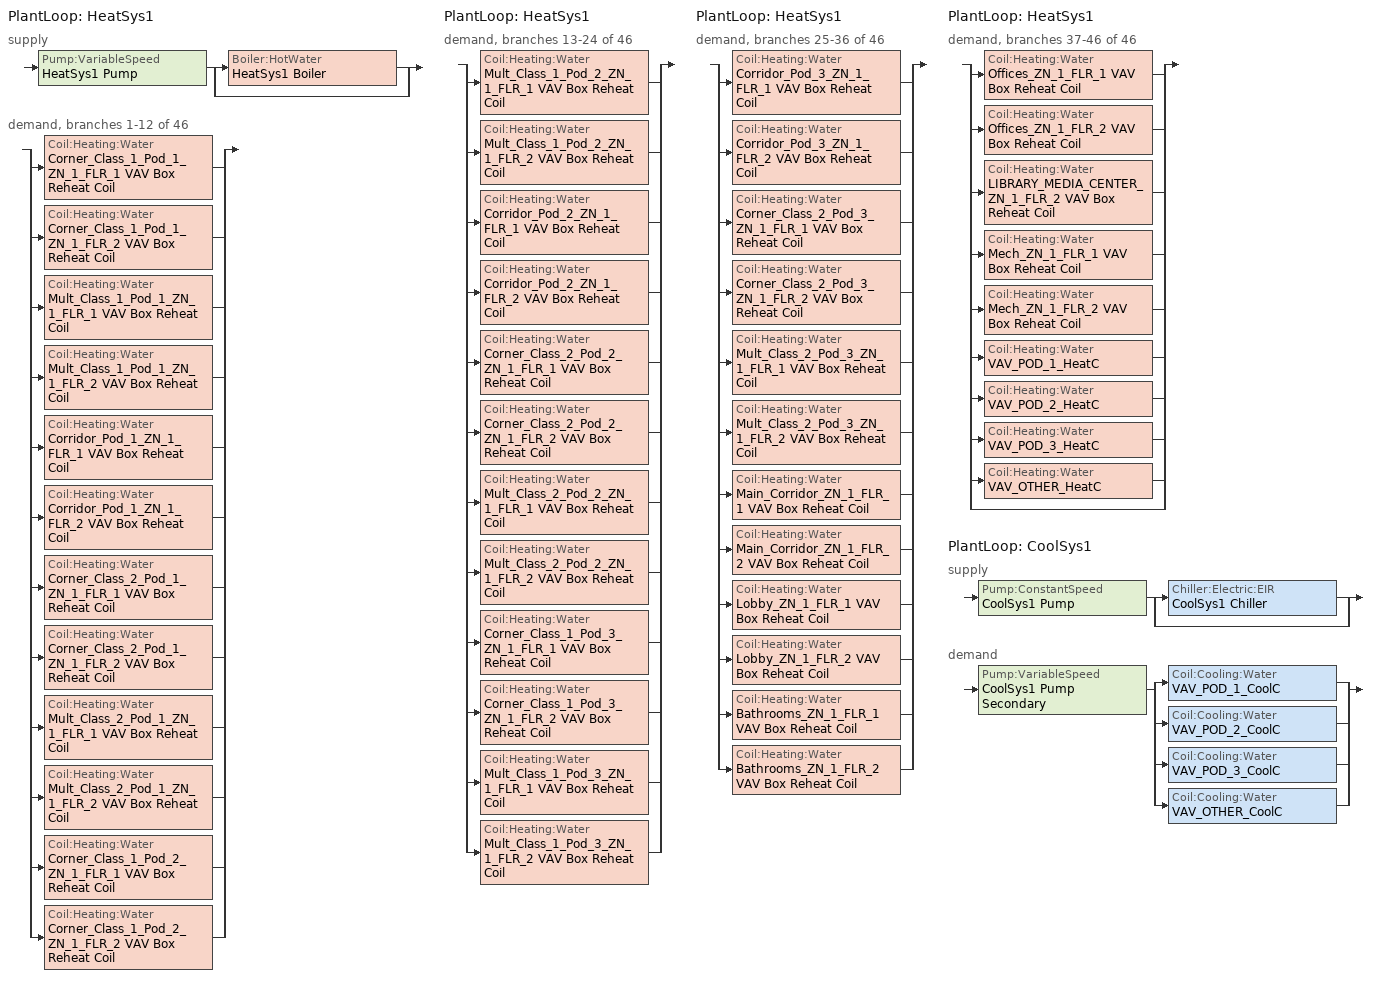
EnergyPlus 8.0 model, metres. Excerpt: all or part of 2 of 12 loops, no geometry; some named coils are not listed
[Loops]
PlantLoop 'HeatSys1'
 supply: Pump:VariableSpeed 'HeatSys1 Pump' > split
  | Boiler:HotWater 'HeatSys1 Boiler'
  | bypass
 demand, branches 1-12 of 46: split
  | Coil:Heating:Water 'Corner_Class_1_Pod_1_ZN_1_FLR_1 VAV Box Reheat Coil'
  | Coil:Heating:Water 'Corner_Class_1_Pod_1_ZN_1_FLR_2 VAV Box Reheat Coil'
  | Coil:Heating:Water 'Mult_Class_1_Pod_1_ZN_1_FLR_1 VAV Box Reheat Coil'
  | Coil:Heating:Water 'Mult_Class_1_Pod_1_ZN_1_FLR_2 VAV Box Reheat Coil'
  | Coil:Heating:Water 'Corridor_Pod_1_ZN_1_FLR_1 VAV Box Reheat Coil'
  | Coil:Heating:Water 'Corridor_Pod_1_ZN_1_FLR_2 VAV Box Reheat Coil'
  | Coil:Heating:Water 'Corner_Class_2_Pod_1_ZN_1_FLR_1 VAV Box Reheat Coil'
  | Coil:Heating:Water 'Corner_Class_2_Pod_1_ZN_1_FLR_2 VAV Box Reheat Coil'
  | Coil:Heating:Water 'Mult_Class_2_Pod_1_ZN_1_FLR_1 VAV Box Reheat Coil'
  | Coil:Heating:Water 'Mult_Class_2_Pod_1_ZN_1_FLR_2 VAV Box Reheat Coil'
  | Coil:Heating:Water 'Corner_Class_1_Pod_2_ZN_1_FLR_1 VAV Box Reheat Coil'
  | Coil:Heating:Water 'Corner_Class_1_Pod_2_ZN_1_FLR_2 VAV Box Reheat Coil'
PlantLoop 'HeatSys1'
 demand, branches 13-24 of 46: split
  | Coil:Heating:Water 'Mult_Class_1_Pod_2_ZN_1_FLR_1 VAV Box Reheat Coil'
  | Coil:Heating:Water 'Mult_Class_1_Pod_2_ZN_1_FLR_2 VAV Box Reheat Coil'
  | Coil:Heating:Water 'Corridor_Pod_2_ZN_1_FLR_1 VAV Box Reheat Coil'
  | Coil:Heating:Water 'Corridor_Pod_2_ZN_1_FLR_2 VAV Box Reheat Coil'
  | Coil:Heating:Water 'Corner_Class_2_Pod_2_ZN_1_FLR_1 VAV Box Reheat Coil'
  | Coil:Heating:Water 'Corner_Class_2_Pod_2_ZN_1_FLR_2 VAV Box Reheat Coil'
  | Coil:Heating:Water 'Mult_Class_2_Pod_2_ZN_1_FLR_1 VAV Box Reheat Coil'
  | Coil:Heating:Water 'Mult_Class_2_Pod_2_ZN_1_FLR_2 VAV Box Reheat Coil'
  | Coil:Heating:Water 'Corner_Class_1_Pod_3_ZN_1_FLR_1 VAV Box Reheat Coil'
  | Coil:Heating:Water 'Corner_Class_1_Pod_3_ZN_1_FLR_2 VAV Box Reheat Coil'
  | Coil:Heating:Water 'Mult_Class_1_Pod_3_ZN_1_FLR_1 VAV Box Reheat Coil'
  | Coil:Heating:Water 'Mult_Class_1_Pod_3_ZN_1_FLR_2 VAV Box Reheat Coil'
PlantLoop 'HeatSys1'
 demand, branches 25-36 of 46: split
  | Coil:Heating:Water 'Corridor_Pod_3_ZN_1_FLR_1 VAV Box Reheat Coil'
  | Coil:Heating:Water 'Corridor_Pod_3_ZN_1_FLR_2 VAV Box Reheat Coil'
  | Coil:Heating:Water 'Corner_Class_2_Pod_3_ZN_1_FLR_1 VAV Box Reheat Coil'
  | Coil:Heating:Water 'Corner_Class_2_Pod_3_ZN_1_FLR_2 VAV Box Reheat Coil'
  | Coil:Heating:Water 'Mult_Class_2_Pod_3_ZN_1_FLR_1 VAV Box Reheat Coil'
  | Coil:Heating:Water 'Mult_Class_2_Pod_3_ZN_1_FLR_2 VAV Box Reheat Coil'
  | Coil:Heating:Water 'Main_Corridor_ZN_1_FLR_1 VAV Box Reheat Coil'
  | Coil:Heating:Water 'Main_Corridor_ZN_1_FLR_2 VAV Box Reheat Coil'
  | Coil:Heating:Water 'Lobby_ZN_1_FLR_1 VAV Box Reheat Coil'
  | Coil:Heating:Water 'Lobby_ZN_1_FLR_2 VAV Box Reheat Coil'
  | Coil:Heating:Water 'Bathrooms_ZN_1_FLR_1 VAV Box Reheat Coil'
  | Coil:Heating:Water 'Bathrooms_ZN_1_FLR_2 VAV Box Reheat Coil'
PlantLoop 'HeatSys1'
 demand, branches 37-46 of 46: split
  | Coil:Heating:Water 'Offices_ZN_1_FLR_1 VAV Box Reheat Coil'
  | Coil:Heating:Water 'Offices_ZN_1_FLR_2 VAV Box Reheat Coil'
  | Coil:Heating:Water 'LIBRARY_MEDIA_CENTER_ZN_1_FLR_2 VAV Box Reheat Coil'
  | Coil:Heating:Water 'Mech_ZN_1_FLR_1 VAV Box Reheat Coil'
  | Coil:Heating:Water 'Mech_ZN_1_FLR_2 VAV Box Reheat Coil'
  | Coil:Heating:Water 'VAV_POD_1_HeatC'
  | Coil:Heating:Water 'VAV_POD_2_HeatC'
  | Coil:Heating:Water 'VAV_POD_3_HeatC'
  | Coil:Heating:Water 'VAV_OTHER_HeatC'
  | bypass
PlantLoop 'CoolSys1'
 supply: Pump:ConstantSpeed 'CoolSys1 Pump' > split
  | Chiller:Electric:EIR 'CoolSys1 Chiller'
  | bypass
 demand: Pump:VariableSpeed 'CoolSys1 Pump Secondary' > split
  | Coil:Cooling:Water 'VAV_POD_1_CoolC'
  | Coil:Cooling:Water 'VAV_POD_2_CoolC'
  | Coil:Cooling:Water 'VAV_POD_3_CoolC'
  | Coil:Cooling:Water 'VAV_OTHER_CoolC'
[Sizing:Plant]
Name | Loop Type | Design Loop Exit Temperature {C} | Loop Design Temperature Difference {deltaC}
HeatSys1 | Heating | 82 | 11
CoolSys1 | Cooling | 6.67 | 8.33
[Coil:Heating:Water] Availability Schedule=ALWAYS_ON; U-Factor Times Area Value {W/K}=AUTOSIZE; Maximum Water Flow Rate {m3/s}=AUTOSIZE; Performance Input Method=UFactorTimesAreaAndDesignWaterFlowRate; Rated Capacity {W}=AUTOSIZE; Rated Inlet Water Temperature {C}=82.2; Rated Inlet Air Temperature {C}=12.8; Rated Outlet Water Temperature {C}=71.1; Rated Outlet Air Temperature {C}=40
Corner_Class_1_Pod_1_ZN_1_FLR_1 VAV Box Reheat Coil; Corner_Class_1_Pod_1_ZN_1_FLR_2 VAV Box Reheat Coil; Mult_Class_1_Pod_1_ZN_1_FLR_1 VAV Box Reheat Coil; Mult_Class_1_Pod_1_ZN_1_FLR_2 VAV Box Reheat Coil; Corridor_Pod_1_ZN_1_FLR_1 VAV Box Reheat Coil; Corridor_Pod_1_ZN_1_FLR_2 VAV Box Reheat Coil; Corner_Class_2_Pod_1_ZN_1_FLR_1 VAV Box Reheat Coil; Corner_Class_2_Pod_1_ZN_1_FLR_2 VAV Box Reheat Coil; Mult_Class_2_Pod_1_ZN_1_FLR_1 VAV Box Reheat Coil; Mult_Class_2_Pod_1_ZN_1_FLR_2 VAV Box Reheat Coil; Corner_Class_1_Pod_2_ZN_1_FLR_1 VAV Box Reheat Coil; Corner_Class_1_Pod_2_ZN_1_FLR_2 VAV Box Reheat Coil; Mult_Class_1_Pod_2_ZN_1_FLR_1 VAV Box Reheat Coil; Mult_Class_1_Pod_2_ZN_1_FLR_2 VAV Box Reheat Coil; Corridor_Pod_2_ZN_1_FLR_1 VAV Box Reheat Coil; Corridor_Pod_2_ZN_1_FLR_2 VAV Box Reheat Coil; Corner_Class_2_Pod_2_ZN_1_FLR_1 VAV Box Reheat Coil; Corner_Class_2_Pod_2_ZN_1_FLR_2 VAV Box Reheat Coil; Mult_Class_2_Pod_2_ZN_1_FLR_1 VAV Box Reheat Coil; Mult_Class_2_Pod_2_ZN_1_FLR_2 VAV Box Reheat Coil; Corner_Class_1_Pod_3_ZN_1_FLR_1 VAV Box Reheat Coil; Corner_Class_1_Pod_3_ZN_1_FLR_2 VAV Box Reheat Coil; Mult_Class_1_Pod_3_ZN_1_FLR_1 VAV Box Reheat Coil; Mult_Class_1_Pod_3_ZN_1_FLR_2 VAV Box Reheat Coil; Corridor_Pod_3_ZN_1_FLR_1 VAV Box Reheat Coil; Corridor_Pod_3_ZN_1_FLR_2 VAV Box Reheat Coil; Corner_Class_2_Pod_3_ZN_1_FLR_1 VAV Box Reheat Coil; Corner_Class_2_Pod_3_ZN_1_FLR_2 VAV Box Reheat Coil; Mult_Class_2_Pod_3_ZN_1_FLR_1 VAV Box Reheat Coil; Mult_Class_2_Pod_3_ZN_1_FLR_2 VAV Box Reheat Coil; Main_Corridor_ZN_1_FLR_1 VAV Box Reheat Coil; Main_Corridor_ZN_1_FLR_2 VAV Box Reheat Coil; Lobby_ZN_1_FLR_1 VAV Box Reheat Coil; Lobby_ZN_1_FLR_2 VAV Box Reheat Coil; Bathrooms_ZN_1_FLR_1 VAV Box Reheat Coil; Bathrooms_ZN_1_FLR_2 VAV Box Reheat Coil; Offices_ZN_1_FLR_1 VAV Box Reheat Coil; Offices_ZN_1_FLR_2 VAV Box Reheat Coil; LIBRARY_MEDIA_CENTER_ZN_1_FLR_2 VAV Box Reheat Coil; Mech_ZN_1_FLR_1 VAV Box Reheat Coil; Mech_ZN_1_FLR_2 VAV Box Reheat Coil
[Pump:ConstantSpeed]
CoolSys1 Pump: Rated Flow Rate {m3/s}=AUTOSIZE; Rated Pump Head {Pa}=44761.3; Rated Power Consumption {W}=AUTOSIZE; Motor Efficiency=0.9; Fraction of Motor Inefficiencies to Fluid Stream=0; Pump Control Type=Intermittent
[Pump:VariableSpeed]
HeatSys1 Pump: AUTOSIZE, 179352, AUTOSIZE, 0.9, 0, 0, 0.0205, 0.4101, 0.5753, 0, Intermittent
CoolSys1 Pump Secondary: autosize, 134284, autosize, 0.9, 0, 0, 0.0205, 0.4101, 0.5753, 0, Intermittent
[Boiler:HotWater]
HeatSys1 Boiler: Fuel Type=NATURALGAS; Nominal Capacity {W}=1.01234e+06; Nominal Thermal Efficiency=0.8125; Efficiency Curve Temperature Evaluation Variable=LeavingBoiler; Normalized Boiler Efficiency Curve=HeatSys1 Boiler Efficiency Curve; Design Water Outlet Temperature {C}=81; Design Water Flow Rate {m3/s}=AUTOSIZE; Minimum Part Load Ratio=0; Maximum Part Load Ratio=1.2; Optimum Part Load Ratio=1; Water Outlet Upper Temperature Limit {C}=95; Boiler Flow Mode=LeavingSetpointModulated; Parasitic Electric Load {W}=0; Sizing Factor=1
[SetpointManager:Scheduled] Control Variable=Temperature
Name | Schedule | Setpoint Node or NodeList
HeatSys1 Boiler Setpoint Manager | HW-Loop-Temp-Schedule | HeatSys1 Supply Equipment Outlet Node
CoolSys1 Loop Plant Demand Inlet Setpoint Manager | CW-Loop-Temp-Schedule | CoolSys1 Demand Inlet Node
HeatSys1 Loop Setpoint Manager | HW-Loop-Temp-Schedule | HeatSys1 Supply Outlet Node
CoolSys1 Loop Setpoint Manager | CW-Loop-Temp-Schedule | CoolSys1 Supply Outlet Node
[Chiller:Electric:EIR]
CoolSys1 Chiller: Reference Capacity {W}=725913; Reference COP {W/W}=2.96; Reference Leaving Chilled Water Temperature {C}=6.67; Reference Entering Condenser Fluid Temperature {C}=35; Reference Chilled Water Flow Rate {m3/s}=AutoSize; Reference Condenser Fluid Flow Rate {m3/s}=AutoSize; Cooling Capacity Function of Temperature Curve=AC_2010_PA_CAPFT; Electric Input to Cooling Output Ratio Function of Temperature Curve=AC_2010_PA_EIRFT; Electric Input to Cooling Output Ratio Function of Part Load Ratio Curve=AC_GT150_2010_PA_EIRFPLR; Minimum Part Load Ratio=0.15; Maximum Part Load Ratio=1; Optimum Part Load Ratio=1; Minimum Unloading Ratio=0.25; Condenser Type=AIRCOOLED; Leaving Chilled Water Lower Temperature Limit {C}=2; Chiller Flow Mode=ConstantFlow; Design Heat Recovery Water Flow Rate {m3/s}=0
[PlantLoop] Fluid Type=Water; Maximum Loop Flow Rate {m3/s}=AUTOSIZE; Minimum Loop Flow Rate {m3/s}=0; Plant Loop Volume {m3}=AUTOSIZE
Name | Plant Equipment Operation Scheme | Maximum Loop Temperature {C} | Minimum Loop Temperature {C} | Load Distribution Scheme | Common Pipe Simulation
HeatSys1 | HeatSys1 Loop Operation Scheme List | 100 | 10 | Optimal
CoolSys1 | CoolSys1 Loop Operation Scheme List | 98 | 1 | Sequential | TwoWayCommonPipe
[PlantEquipmentList]
HeatSys1 Equipment List: HeatSys1 Boiler
CoolSys1 Equipment List: CoolSys1 Chiller
[PlantEquipmentOperation:CoolingLoad]
CoolSys1 Operation Scheme: Load Range 1 Lower Limit {W}=0; Load Range 1 Upper Limit {W}=100000000000000; Range 1 Equipment List=CoolSys1 Equipment List
[PlantEquipmentOperation:HeatingLoad]
HeatSys1 Operation Scheme: Load Range 1 Lower Limit {W}=0; Load Range 1 Upper Limit {W}=1000000000000000; Range 1 Equipment List=HeatSys1 Equipment List
[PlantEquipmentOperationSchemes] Control Scheme 1 Schedule=PlantOnSched
Name | Control Scheme 1
HeatSys1 Loop Operation Scheme List | HeatSys1 Operation Scheme
CoolSys1 Loop Operation Scheme List | CoolSys1 Operation Scheme
[EnergyManagementSystem:Sensor]
BoilerPLR: Output:Variable or Output:Meter Index Key=HeatSys1 Boiler; Output:Variable or Output:Meter=Boiler Part Load Ratio
[EnergyManagementSystem:Program]
SET_cPOD3_ZN_1_FLR_1_Light_EMS_Program: SET cPOD3_ZN_1_FLR_1_LSr_IP=0.093*cPOD3_ZN_1_FLR_1_LSr/cPOD3_ZN_1_FLR_1_Area; IF (cPOD3_ZN_1_FLR_1_OSr <= 0) && (cPOD3_ZN_1_FLR_1_LSr_IP >= 0.02); SET cPOD3_ZN_1_FLR_1_LAr = 0.02*cPOD3_ZN_1_FLR_1_Area/0.09290304; ELSE; SET cPOD3_ZN_1_FLR_1_LAr = NULL; ENDIF
SET_cCL2_Pod_3_ZN_1_FLR_1_Light_EMS_Program: SET cCL2_Pod_3_ZN_1_FLR_1_LSr_IP=0.093*cCL2_Pod_3_ZN_1_FLR_1_LSr/cCL2_Pod_3_ZN_1_FLR_1_Area; IF (cCL2_Pod_3_ZN_1_FLR_1_OSr <= 0) && (cCL2_Pod_3_ZN_1_FLR_1_LSr_IP >= 0.02); SET cCL2_Pod_3_ZN_1_FLR_1_LAr = 0.02*cCL2_Pod_3_ZN_1_FLR_1_Area/0.09290304; ELSE; SET cCL2_Pod_3_ZN_1_FLR_1_LAr = NULL; ENDIF
SET_mCl2_Pod_3_ZN_1_FLR_1_Light_EMS_Program: SET mCl2_Pod_3_ZN_1_FLR_1_LSr_IP=0.093*mCl2_Pod_3_ZN_1_FLR_1_LSr/mCl2_Pod_3_ZN_1_FLR_1_Area; IF (mCl2_Pod_3_ZN_1_FLR_1_OSr <= 0) && (mCl2_Pod_3_ZN_1_FLR_1_LSr_IP >= 0.02); SET mCl2_Pod_3_ZN_1_FLR_1_LAr = 0.02*mCl2_Pod_3_ZN_1_FLR_1_Area/0.09290304; ELSE; SET mCl2_Pod_3_ZN_1_FLR_1_LAr = NULL; ENDIF
SET_AUX_GYM_ZN_1_FLR_1_Light_EMS_Program: SET AUX_GYM_ZN_1_FLR_1_LSr_IP=0.093*AUX_GYM_ZN_1_FLR_1_LSr/AUX_GYM_ZN_1_FLR_1_Area; IF (AUX_GYM_ZN_1_FLR_1_OSr <= 0) && (AUX_GYM_ZN_1_FLR_1_LSr_IP >= 0.02); SET AUX_GYM_ZN_1_FLR_1_LAr = 0.02*AUX_GYM_ZN_1_FLR_1_Area/0.09290304; ELSE; SET AUX_GYM_ZN_1_FLR_1_LAr = NULL; ENDIF
SET_AUDITORIUM_ZN_1_FLR_1_Light_EMS_Program: SET AUDITORIUM_ZN_1_FLR_1_LSr_IP=0.093*AUDITORIUM_ZN_1_FLR_1_LSr/AUDITORIUM_ZN_1_FLR_1_Area; IF (AUDITORIUM_ZN_1_FLR_1_OSr <= 0) && (AUDITORIUM_ZN_1_FLR_1_LSr_IP >= 0.02); SET AUDITORIUM_ZN_1_FLR_1_LAr = 0.02*AUDITORIUM_ZN_1_FLR_1_Area/0.09290304; ELSE; SET AUDITORIUM_ZN_1_FLR_1_LAr = NULL; ENDIF
SET_Main_Corridor_ZN_1_FLR_1_Light_EMS_Program: SET Main_Corridor_ZN_1_FLR_1_LSr_IP=0.093*Main_Corridor_ZN_1_FLR_1_LSr/Main_Corridor_ZN_1_FLR_1_Area; IF (Main_Corridor_ZN_1_FLR_1_OSr <= 0) && (Main_Corridor_ZN_1_FLR_1_LSr_IP >= 0.02); SET Main_Corridor_ZN_1_FLR_1_LAr = 0.02*Main_Corridor_ZN_1_FLR_1_Area/0.09290304; ELSE; SET Main_Corridor_ZN_1_FLR_1_LAr = NULL; ENDIF
SET_Lobby_ZN_1_FLR_1_Light_EMS_Program: SET Lobby_ZN_1_FLR_1_LSr_IP=0.093*Lobby_ZN_1_FLR_1_LSr/Lobby_ZN_1_FLR_1_Area; IF (Lobby_ZN_1_FLR_1_OSr <= 0) && (Lobby_ZN_1_FLR_1_LSr_IP >= 0.02); SET Lobby_ZN_1_FLR_1_LAr = 0.02*Lobby_ZN_1_FLR_1_Area/0.09290304; ELSE; SET Lobby_ZN_1_FLR_1_LAr = NULL; ENDIF
SET_Mech_ZN_1_FLR_1_Light_EMS_Program: SET Mech_ZN_1_FLR_1_LSr_IP=0.093*Mech_ZN_1_FLR_1_LSr/Mech_ZN_1_FLR_1_Area; IF (Mech_ZN_1_FLR_1_OSr <= 0) && (Mech_ZN_1_FLR_1_LSr_IP >= 0.02); SET Mech_ZN_1_FLR_1_LAr = 0.02*Mech_ZN_1_FLR_1_Area/0.09290304; ELSE; SET Mech_ZN_1_FLR_1_LAr = NULL; ENDIF
SET_BATHROOMS_ZN_1_FLR_1_Light_EMS_Program: SET BATHROOMS_ZN_1_FLR_1_LSr_IP=0.093*BATHROOMS_ZN_1_FLR_1_LSr/BATHROOMS_ZN_1_FLR_1_Area; IF (BATHROOMS_ZN_1_FLR_1_OSr <= 0) && (BATHROOMS_ZN_1_FLR_1_LSr_IP >= 0.02); SET BATHROOMS_ZN_1_FLR_1_LAr = 0.02*BATHROOMS_ZN_1_FLR_1_Area/0.09290304; ELSE; SET BATHROOMS_ZN_1_FLR_1_LAr = NULL; ENDIF
SET_Offices_ZN_1_FLR_1_Light_EMS_Program: SET Offices_ZN_1_FLR_1_LSr_IP=0.093*Offices_ZN_1_FLR_1_LSr/Offices_ZN_1_FLR_1_Area; IF (Offices_ZN_1_FLR_1_OSr <= 0) && (Offices_ZN_1_FLR_1_LSr_IP >= 0.02); SET Offices_ZN_1_FLR_1_LAr = 0.02*Offices_ZN_1_FLR_1_Area/0.09290304; ELSE; SET Offices_ZN_1_FLR_1_LAr = NULL; ENDIF
SET_Gym_ZN_1_FLR_1_Light_EMS_Program: SET Gym_ZN_1_FLR_1_LSr_IP=0.093*Gym_ZN_1_FLR_1_LSr/Gym_ZN_1_FLR_1_Area; IF (Gym_ZN_1_FLR_1_OSr <= 0) && (Gym_ZN_1_FLR_1_LSr_IP >= 0.02); SET Gym_ZN_1_FLR_1_LAr = 0.02*Gym_ZN_1_FLR_1_Area/0.09290304; ELSE; SET Gym_ZN_1_FLR_1_LAr = NULL; ENDIF
SET_Kitchen_ZN_1_FLR_1_Light_EMS_Program: SET Kitchen_ZN_1_FLR_1_LSr_IP=0.093*Kitchen_ZN_1_FLR_1_LSr/Kitchen_ZN_1_FLR_1_Area; IF (Kitchen_ZN_1_FLR_1_OSr <= 0) && (Kitchen_ZN_1_FLR_1_LSr_IP >= 0.02); SET Kitchen_ZN_1_FLR_1_LAr = 0.02*Kitchen_ZN_1_FLR_1_Area/0.09290304; ELSE; SET Kitchen_ZN_1_FLR_1_LAr = NULL; ENDIF
SET_Cafeteria_ZN_1_FLR_1_Light_EMS_Program: SET Cafeteria_ZN_1_FLR_1_LSr_IP=0.093*Cafeteria_ZN_1_FLR_1_LSr/Cafeteria_ZN_1_FLR_1_Area; IF (Cafeteria_ZN_1_FLR_1_OSr <= 0) && (Cafeteria_ZN_1_FLR_1_LSr_IP >= 0.02); SET Cafeteria_ZN_1_FLR_1_LAr = 0.02*Cafeteria_ZN_1_FLR_1_Area/0.09290304; ELSE; SET Cafeteria_ZN_1_FLR_1_LAr = NULL; ENDIF
SET_cCL1_Pod_1_ZN_1_FLR_2_Light_EMS_Program: SET cCL1_Pod_1_ZN_1_FLR_2_LSr_IP=0.093*cCL1_Pod_1_ZN_1_FLR_2_LSr/cCL1_Pod_1_ZN_1_FLR_2_Area; IF (cCL1_Pod_1_ZN_1_FLR_2_OSr <= 0) && (cCL1_Pod_1_ZN_1_FLR_2_LSr_IP >= 0.02); SET cCL1_Pod_1_ZN_1_FLR_2_LAr = 0.02*cCL1_Pod_1_ZN_1_FLR_2_Area/0.09290304; ELSE; SET cCL1_Pod_1_ZN_1_FLR_2_LAr = NULL; ENDIF
SET_mCl1_Pod_1_ZN_1_FLR_2_Light_EMS_Program: SET mCl1_Pod_1_ZN_1_FLR_2_LSr_IP=0.093*mCl1_Pod_1_ZN_1_FLR_2_LSr/mCl1_Pod_1_ZN_1_FLR_2_Area; IF (mCl1_Pod_1_ZN_1_FLR_2_OSr <= 0) && (mCl1_Pod_1_ZN_1_FLR_2_LSr_IP >= 0.02); SET mCl1_Pod_1_ZN_1_FLR_2_LAr = 0.02*mCl1_Pod_1_ZN_1_FLR_2_Area/0.09290304; ELSE; SET mCl1_Pod_1_ZN_1_FLR_2_LAr = NULL; ENDIF
SET_cPOD1_ZN_1_FLR_2_Light_EMS_Program: SET cPOD1_ZN_1_FLR_2_LSr_IP=0.093*cPOD1_ZN_1_FLR_2_LSr/cPOD1_ZN_1_FLR_2_Area; IF (cPOD1_ZN_1_FLR_2_OSr <= 0) && (cPOD1_ZN_1_FLR_2_LSr_IP >= 0.02); SET cPOD1_ZN_1_FLR_2_LAr = 0.02*cPOD1_ZN_1_FLR_2_Area/0.09290304; ELSE; SET cPOD1_ZN_1_FLR_2_LAr = NULL; ENDIF
SET_cCL2_Pod_1_ZN_1_FLR_2_Light_EMS_Program: SET cCL2_Pod_1_ZN_1_FLR_2_LSr_IP=0.093*cCL2_Pod_1_ZN_1_FLR_2_LSr/cCL2_Pod_1_ZN_1_FLR_2_Area; IF (cCL2_Pod_1_ZN_1_FLR_2_OSr <= 0) && (cCL2_Pod_1_ZN_1_FLR_2_LSr_IP >= 0.02); SET cCL2_Pod_1_ZN_1_FLR_2_LAr = 0.02*cCL2_Pod_1_ZN_1_FLR_2_Area/0.09290304; ELSE; SET cCL2_Pod_1_ZN_1_FLR_2_LAr = NULL; ENDIF
[Schedule:Compact]
ALWAYS_ON; PlantOnSched: Through: 12/31, For: AllDays, Until: 24:00, 1
CW-Loop-Temp-Schedule: Through: 12/31, For: AllDays, Until: 24:00, 6.7
HW-Loop-Temp-Schedule: Through: 12/31, For: AllDays, Until: 24:00, 82
[Curve:Quadratic] Minimum Value of x=0; Maximum Value of x=1
Name | Coefficient1 Constant | Coefficient2 x | Coefficient3 x**2
HeatSys1 Boiler Efficiency Curve | 1 | 0 | 0
AC_GT150_2010_PA_EIRFPLR | 0.141 | 0.655 | 0.203
[Curve:Biquadratic] Minimum Value of x=5; Maximum Value of x=10; Minimum Value of y=12.7; Maximum Value of y=51.67
Name | Coefficient1 Constant | Coefficient2 x | Coefficient3 x**2 | Coefficient4 y | Coefficient5 y**2 | Coefficient6 x*y
AC_2010_PA_CAPFT | 1.04338 | 0.0407073 | 0.0004506 | -0.0041514 | -8.86e-05 | -0.0003467
AC_2010_PA_EIRFT | 0.596191 | -0.0099493 | 0.0007888 | 0.0004506 | 0.0004875 | -0.0007623
